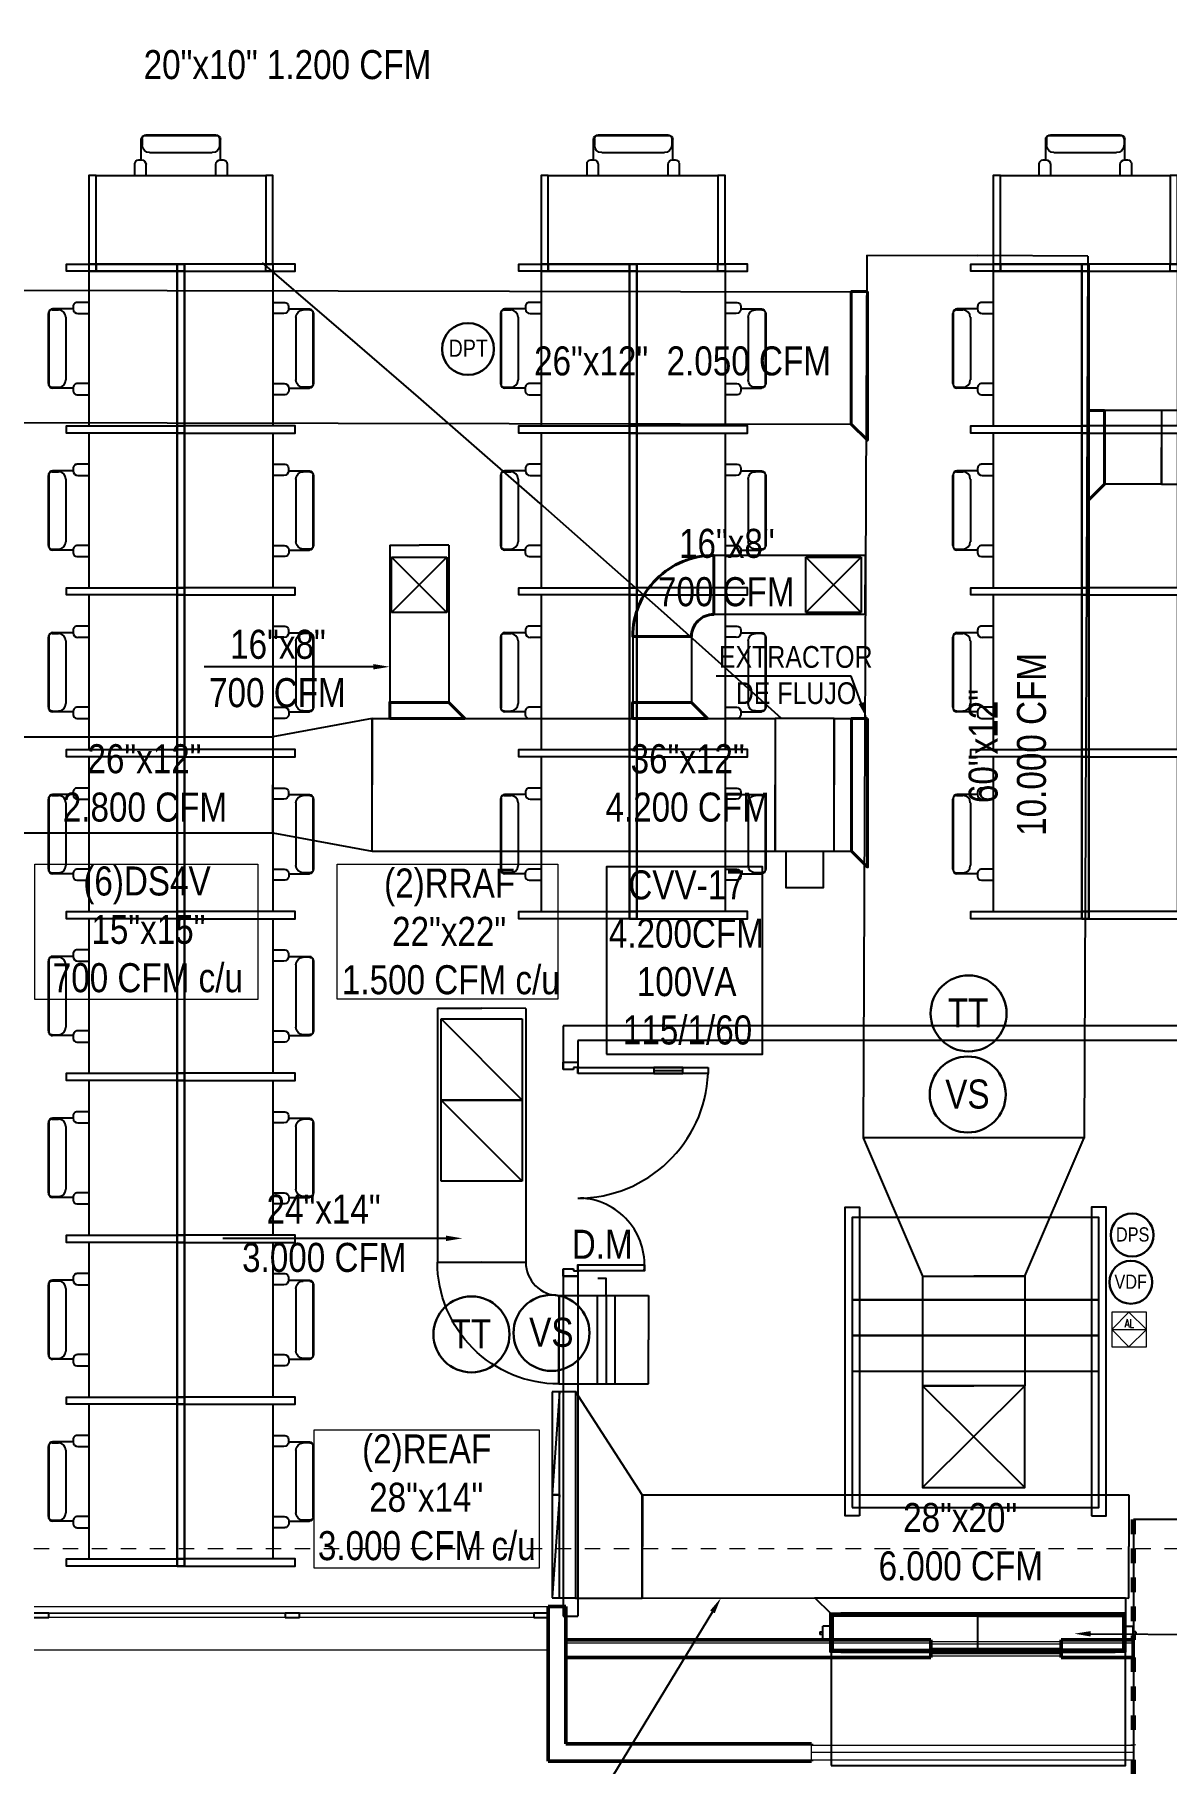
# Model space of a CAD drawing. Header units: inches. Extents: x -3 to 209, y -384 to 20.
# Drawn here: x 143.77 to 151.57, y -203.35 to -191.43 of the extents above; entities that cross this region are included whole.
import ezdxf
from ezdxf import colors
from ezdxf.entities.mleader import LeaderData, LeaderLine
from ezdxf.math import Vec2, Vec3

# ---------------------------------------------------------------- set-up
doc = ezdxf.new("R2010")
doc.units = ezdxf.units.IN
doc.header["$MEASUREMENT"] = 0
for name, pattern in [('Dash', [0.00635, 0.003175, -0.003175]), ('Dash_2_', [0.00635, 0.003175, -0.003175]), ('Grid Line', [0.022225, 0.0127, -0.003175, 0.003175, -0.003175]), ('Grid Line 1_2_', [0.022225, 0.0127, -0.003175, 0.003175, -0.003175]), ('Hidden', [7.1438, 4.7625, -2.3813]), ('HIDDEN2', [0.1875, 0.125, -0.0625])]:
    doc.linetypes.add(name, pattern=pattern)
for name, color, linetype in [('1-01 HVAC-01A -Equipos', 3, 'Continuous'), ('A-WALL', 253, 'Continuous'), ('BASE PLAN$0$FLOOR LAYOUT 14 Oct (x-ref)$0$20F-032408$0$XDOOR', 253, 'Continuous'), ('BASE PLAN$0$NBS-HEAVY', 253, 'Continuous'), ('BASE PLAN$0$NDS-DOORS', 253, 'Continuous'), ('BASE PLAN$0$WALL', 253, 'Continuous'), ('HVAC TEXTO CVV', 2, 'Continuous'), ('Hvac Textos', 7, 'Continuous'), ('HVAC-Accesorios', 1, 'Continuous'), ('HVAC-Equipos', 3, 'Continuous'), ('HVAC-Extraccion', 114, 'Continuous'), ('HVAC-Rejillas', 2, 'HIDDEN2'), ('HVAC-Retorno', 20, 'Continuous'), ('HVAC-Suministro', 170, 'Continuous'), ('I-WALL', 1, 'Continuous'), ('NFF-FURN', 253, 'Continuous')]:
    doc.layers.add(name, color=color, linetype=linetype)
for name, color, linetype, lineweight in [('1-controlAA', 4, 'Continuous', 5), ('A-AREA', 253, 'Dash', 70), ('A-GLAZ', 253, 'Continuous', 13), ('A-GLAZ-CURT', 253, 'Continuous', 9), ('A-GLAZ-CWMG', 253, 'Continuous', 9), ('BASE PLAN$0$A-ABOVE', 253, 'Continuous', 5), ('DET-INST', 3, 'Continuous', 5), ('HVAC -Textos Extraccion', 2, 'Continuous', 9), ('HVAC -Textos Rejillas', 2, 'Continuous', 9), ('HVAC -Textos Retorno', 2, 'Continuous', 9), ('HVAC -Textos Suministro', 7, 'Continuous', 9), ('HVAC Suministro', 5, 'Continuous', 40), ('HVAC-Textos Equipos', 2, 'Continuous', 9), ('S-COLS', 6, 'Continuous', 13), ('S-GRID', 253, 'Continuous', 9), ('TUBO HVAC', 1, 'Continuous', 30), ('TX-INST', 250, 'Continuous', 5)]:
    doc.layers.add(name, color=color, linetype=linetype, lineweight=lineweight)
doc.styles.add('Arial Narrow', font='ARIALN.TTF', dxfattribs={"height": 0.00295})
doc.styles.add('ROMANS', font='romans.shx', dxfattribs={"width": 0.8})
doc.styles.get("Standard").update_dxf_attribs({"font": 'arial.ttf'})

# ---------------------------------------------------------------- blocks, each defined once
blk = doc.blocks.new('ds')
at = {"linetype": 'ByBlock', "lineweight": -2}
for p, q in [((-0.0127, -0.0127), (0.0127, 0.0127)), ((-0.0127, 0.0127), (0.0127, -0.0127)), ((-0.0127, -0.0127), (-0.0127, 0.0127)), ((-0.0127, 0.0127), (0.0127, 0.0127)), ((0.0127, 0.0127), (0.0127, -0.0127)), ((0.0127, -0.0127), (-0.0127, -0.0127))]:
    blk.add_line(p, q, dxfattribs=at)
blk = doc.blocks.new('rr')
at = {"linetype": 'ByBlock', "lineweight": -2}
for p, q in [((-0.0127, -0.0127), (0.0127, 0.0127)), ((-0.0127, -0.0127), (-0.0127, 0.0127)), ((-0.0127, 0.0127), (0.0127, 0.0127)), ((0.0127, 0.0127), (0.0127, -0.0127)), ((0.0127, -0.0127), (-0.0127, -0.0127))]:
    blk.add_line(p, q, dxfattribs=at)
blk = doc.blocks.new('*U101')
blk.add_lwpolyline([(-0.208, -0.0566), (-0.208, 0), (0, 0), (0.0566, -0.0566), (-0.208, -0.0566)])
blk = doc.blocks.new('*U102')
blk.add_lwpolyline([(-0.468, -0.0566), (-0.468, 0), (0, 0), (0.0566, -0.0566), (-0.468, -0.0566)])
blk = doc.blocks.new('*U372')
blk.add_lwpolyline([(-0.468, -0.0566), (-0.468, 0), (0, 0), (0.0566, -0.0566), (-0.468, -0.0566)])
blk = doc.blocks.new('*U103')
blk.add_lwpolyline([(-0.26, -0.0566), (-0.26, 0), (0, 0), (0.0566, -0.0566), (-0.26, -0.0566)])
blk = doc.blocks.new('*U78')
blk.add_lwpolyline([(-1.0399, -0.0566), (-1.0399, 0), (0, 0), (0.0566, -0.0566), (-1.0399, -0.0566)])
blk = doc.blocks.new('*U80')
at = {"layer": 'HVAC-Accesorios', "flags": 128}
for points in [[(0, 0), (-0.119, 0), (-0.119, -0.057)], [(0, 0), (0.61, 0)]]:
    blk.add_lwpolyline(points, dxfattribs=at)
blk.add_lwpolyline([(0, 0.059), (0.61, 0.059), (0.61, -0.059), (0, -0.059)], close=True, dxfattribs=at)
blk = doc.blocks.new('Damper 36x34 - Damper 40x18-V18-1 - Mecánica')
for p, q in [((0, 0.25), (1, 0.25)), ((0, 0.241), (0, 0.25)), ((0, 0.009), (0, 0.241)), ((0, 0.241), (1, 0.241)), ((1, 0.25), (1, 0.241)), ((1, 0.241), (1, 0.009)), ((-0.07, 0.137), (-0.089, 0.137)), ((-0.089, 0.133), (-0.089, 0.137)), ((-0.089, 0.137), (-0.089, 0.137)), ((-0.089, 0.13), (-0.089, 0.133)), ((-0.089, 0.125), (-0.089, 0.13)), ((-0.089, 0.12), (-0.089, 0.125)), ((-0.089, 0.118), (-0.089, 0.12)), ((-0.07, 0.176), (-0.065, 0.176)), ((-0.07, 0.176), (-0.07, 0.078)), ((-0.065, 0.176), (0, 0.176)), ((-0.089, 0.117), (-0.089, 0.118)), ((-0.089, 0.117), (-0.07, 0.117)), ((-0.065, 0.078), (-0.07, 0.078)), ((0, 0.078), (-0.065, 0.078)), ((0, 0), (0, 0.009)), ((1, 0.009), (0, 0.009)), ((1, 0), (0, 0)), ((1, 0.009), (1, 0))]:
    blk.add_line(p, q)
blk = doc.blocks.new('soporte dampers - soporte dampers-960247-1 - Mecánica')
for p, q in [((-0.02, -0.26), (-0.02, 0.01)), ((-0.01, 0.01), (-0.02, 0.01)), ((-0.01, 0.01), (-0.01, -0.26)), ((-0.01, 0.01), (-0.01, -0.06)), ((0, 0.01), (-0.01, 0.01)), ((0.055, 0.01), (0, 0.01)), ((0, -0.06), (0, 0)), ((0, 0), (0.055, 0)), ((0.055, 0.01), (1.946, 0.01)), ((0.055, 0.01), (0.055, 0)), ((0.055, 0), (0.055, 0.01)), ((1.946, 0), (0.055, 0)), ((1.946, 0), (1.946, 0.01)), ((1.967, 0.01), (1.946, 0.01)), ((1.946, 0.01), (1.946, 0)), ((1.946, 0), (1.967, 0)), ((2.001, 0.01), (1.967, 0.01)), ((1.967, 0), (2.001, 0)), ((2.011, 0.01), (2.001, 0.01)), ((2.001, 0), (2.001, -0.06)), ((2.011, -0.19), (2.011, 0.01)), ((2.021, 0.01), (2.011, 0.01)), ((2.011, -0.06), (2.011, 0.01)), ((2.021, 0.01), (2.021, -0.26)), ((-0.01, -0.06), (0, -0.06)), ((2.001, -0.06), (2.011, -0.06)), ((0, -0.19), (-0.01, -0.19)), ((-0.01, -0.19), (-0.01, -0.26)), ((0, -0.25), (0, -0.19)), ((2.001, -0.25), (2.001, -0.19)), ((2.001, -0.19), (2.011, -0.19)), ((2.011, -0.19), (2.011, -0.26)), ((-0.02, -0.26), (-0.01, -0.26)), ((-0.01, -0.26), (0, -0.26)), ((0.055, -0.25), (0, -0.25)), ((0, -0.26), (0.055, -0.26)), ((0.055, -0.25), (1.946, -0.25)), ((0.055, -0.25), (0.055, -0.26)), ((0.055, -0.26), (0.055, -0.25)), ((1.946, -0.26), (0.055, -0.26)), ((1.946, -0.25), (1.946, -0.26)), ((1.946, -0.26), (1.946, -0.25)), ((1.946, -0.25), (2.001, -0.25)), ((2.001, -0.26), (1.946, -0.26)), ((2.011, -0.26), (2.001, -0.26)), ((2.021, -0.26), (2.011, -0.26))]:
    blk.add_line(p, q)
blk = doc.blocks.new('UPAQ-02')
at = {"layer": '1-01 HVAC-01A -Equipos'}
for points in [[(-74852.815, 50919.023), (-74851.115, 50919.023), (-74851.115, 50921.023), (-74852.815, 50921.023)], [(-74852.815, 50920.456), (-74851.115, 50920.456), (-74851.115, 50921.023), (-74852.815, 50921.023)], [(-74852.815, 50920.209), (-74851.115, 50920.209), (-74851.115, 50920.456), (-74852.815, 50920.456)], [(-74852.815, 50919.963), (-74851.115, 50919.963), (-74851.115, 50920.209), (-74852.815, 50920.209)], [(-74852.33, 50919.161), (-74851.625, 50919.161), (-74851.625, 50919.861), (-74852.33, 50919.861)]]:
    blk.add_lwpolyline(points, close=True, dxfattribs=at)
blk = doc.blocks.new('BASE PLAN$0$Z$W@#371D3AC1')
at = {"layer": 'BASE PLAN$0$A-ABOVE', "linetype": 'ByBlock', "lineweight": -2}
blk.add_line((375, 58), (175, 58), dxfattribs=at)
blk.add_lwpolyline([(375, 78), (175, 78), (175, 38), (375, 38)], close=True, dxfattribs=at)
at = {"layer": 'BASE PLAN$0$FLOOR LAYOUT 14 Oct (x-ref)$0$20F-032408$0$XDOOR', "linetype": 'ByBlock', "lineweight": -2}
for p, q in [((930, 1438), (890, 1438)), ((900, 1438), (900, 1476)), ((900, 1476), (1000, 1476)), ((930, 1426), (930, 1438)), ((1000, 1476), (1000, 1426)), ((1000, 1426), (930, 1426)), ((0, 38), (0, 78)), ((0, 78), (900, 78)), ((900, 38), (0, 38)), ((890, 38), (930, 38)), ((900, 78), (900, 38)), ((900, 0), (900, 38)), ((930, 38), (930, 50)), ((930, 50), (1000, 50)), ((1000, 50), (1000, 0)), ((1000, 0), (900, 0))]:
    blk.add_line(p, q, dxfattribs=at)
blk.add_lwpolyline([(439, 1398), (439, 1438), (900, 1438), (900, 1398)], close=True, dxfattribs=at)
for centre, radius, start, end in [((900, 1398), 461, 175.0176, 267.6819), ((900, 38), 900, 90, 177.4527)]:
    blk.add_arc(centre, radius, start, end, dxfattribs=at)
at = {"layer": 'BASE PLAN$0$WALL', "linetype": 'ByBlock', "lineweight": -2}
for p, q in [((1000, 1476), (900, 1476)), ((1000, 0), (900, 0))]:
    blk.add_line(p, q, dxfattribs=at)
blk = doc.blocks.new('tlws')
at = {"layer": 'NFF-FURN', "linetype": 'ByBlock', "lineweight": -2}
for p, q in [((-318, -610), (-318, -691)), ((-241, -686), (-241, -610)), ((241, -610), (241, -687)), ((318, -692), (318, -610)), ((-291, -718), (-273, -718)), ((-273, -718), (-273, -861)), ((-267, -864), (-267, -819)), ((-216, -768), (216, -768)), ((267, -864), (267, -819)), ((273, -719), (291, -719)), ((273, -719), (273, -861)), ((-248, -886), (248, -886)), ((-241, -890), (241, -890))]:
    blk.add_line(p, q, dxfattribs=at)
for points in [[(-585, 50), (-585, 0), (-635, 0), (-635, 50)], [(-585, 0), (-585, 50), (585, 50), (585, 0)], [(585, 0), (-585, 0), (-585, -610), (585, -610)], [(585, 50), (585, 0), (635, 0), (635, 50)]]:
    blk.add_lwpolyline(points, close=True, dxfattribs=at)
for points in [[(-585, 0), (-585, -610), (-635, -610), (-635, 0), (-585, 0)], [(635, 0), (635, -610), (585, -610), (585, 0), (635, 0)]]:
    blk.add_lwpolyline(points, dxfattribs=at)
for centre, radius, start, end in [((-291, -691), 26.9, 180, 270), ((-273, -686), 32.3, 270, 0), ((273, -687), 32.3, 180, 270), ((291, -692), 26.9, 270, 0), ((-216, -819), 50.8, 90, 180), ((216, -819), 50.8, 0, 90), ((-248, -861), 25.4, 180, 270), ((-241, -864), 25.4, 180, 270), ((241, -864), 25.4, 270, 0), ((248, -861), 25.4, 270, 0)]:
    blk.add_arc(centre, radius, start, end, dxfattribs=at)
blk = doc.blocks.new('nci')
at = {"layer": 'NFF-FURN', "linetype": 'ByBlock', "lineweight": -2}
for p, q in [((717, -265), (635, -265)), ((635, -342), (712, -342)), ((744, -310), (744, -292)), ((744, -310), (886, -310)), ((889, -316), (844, -316)), ((911, -831), (911, -335)), ((915, -824), (915, -342)), ((793, -799), (793, -367)), ((711, -824), (635, -824)), ((635, -901), (716, -901)), ((743, -874), (743, -856)), ((743, -856), (886, -856)), ((889, -850), (844, -850))]:
    blk.add_line(p, q, dxfattribs=at)
for points in [[(-25, -50), (25, -50), (25, 0), (-25, 0)], [(25, -1116), (-25, -1116), (-25, -50), (25, -50)], [(25, -50), (25, -1116), (635, -1116), (635, -50)], [(-25, -1116), (25, -1116), (25, -1166), (-25, -1166)]]:
    blk.add_lwpolyline(points, close=True, dxfattribs=at)
for points in [[(25, 0), (789, 0), (789, -50), (25, -50), (25, 0)], [(25, -1116), (789, -1116), (789, -1166), (25, -1166), (25, -1116)]]:
    blk.add_lwpolyline(points, dxfattribs=at)
for centre, radius, start, end in [((712, -310), 32.3, 270, 0), ((717, -292), 26.9, 0, 90), ((844, -367), 50.8, 90, 180), ((886, -335), 25.4, 0, 90), ((889, -342), 25.4, 0, 90), ((711, -856), 32.3, 0, 90), ((844, -799), 50.8, 180, 270), ((886, -831), 25.4, 270, 0), ((889, -824), 25.4, 270, 0), ((716, -874), 26.9, 270, 0)]:
    blk.add_arc(centre, radius, start, end, dxfattribs=at)

msp = doc.modelspace()

# ---------------------------------------------------------------- linework, layer by layer
at = {"layer": '1-controlAA', "flags": 128}
msp.add_lwpolyline([(151.435, -200.236), (151.196, -200.236), (151.196, -200.475), (151.435, -200.475)], close=True, dxfattribs=at)
at = {"layer": 'A-AREA', "linetype": 'Dash_2_'}
for p, q in [((151.345, -201.667), (151.345, -202.497)), ((151.345, -202.617), (151.345, -203.223)), ((151.345, -203.323), (151.345, -204.667))]:
    msp.add_line(p, q, dxfattribs=at)
at = {"layer": 'A-GLAZ', "lineweight": 9}
for p, q in [((149.948, -202.507), (150.848, -202.507)), ((150.848, -202.557), (149.948, -202.557)), ((149.948, -202.607), (150.848, -202.607)), ((149.125, -203.273), (149.125, -203.223)), ((149.125, -203.223), (151.345, -203.223)), ((151.345, -203.223), (151.345, -203.273)), ((149.125, -203.323), (149.125, -203.273)), ((151.345, -203.273), (149.125, -203.273)), ((149.125, -203.323), (151.345, -203.323)), ((151.345, -203.273), (151.345, -203.323))]:
    msp.add_line(p, q, dxfattribs=at)
at = {"layer": 'A-GLAZ', "lineweight": 18}
for p, q in [((150.848, -202.509), (149.948, -202.509)), ((149.948, -202.523), (150.848, -202.523)), ((150.848, -202.592), (149.948, -202.592)), ((149.948, -202.606), (150.848, -202.606))]:
    msp.add_line(p, q, dxfattribs=at)
at = {"layer": 'A-GLAZ-CURT', "lineweight": 18}
for p, q in [((145.494, -202.315), (143.865, -202.315)), ((143.865, -202.315), (143.865, -202.34)), ((143.865, -202.34), (145.494, -202.34)), ((145.494, -202.34), (145.494, -202.315)), ((147.21, -202.315), (145.594, -202.315)), ((145.594, -202.315), (145.594, -202.34)), ((145.594, -202.34), (147.21, -202.34)), ((147.21, -202.34), (147.21, -202.315))]:
    msp.add_line(p, q, dxfattribs=at)
at = {"layer": 'A-GLAZ-CWMG', "lineweight": 25}
for p, q in [((143.865, -202.312), (143.765, -202.312)), ((143.765, -202.342), (143.865, -202.342)), ((143.865, -202.342), (143.865, -202.312))]:
    msp.add_line(p, q, dxfattribs=at)
at = {"layer": 'A-GLAZ-CWMG'}
for p, q in [((145.494, -202.312), (143.865, -202.312)), ((145.494, -202.342), (143.865, -202.342)), ((147.21, -202.312), (145.594, -202.312)), ((147.21, -202.342), (145.594, -202.342))]:
    msp.add_line(p, q, dxfattribs=at)
at = {"layer": 'A-GLAZ-CWMG', "lineweight": 25, "extrusion": (0, 0, -1)}
for p, q in [((145.594, -202.312), (145.494, -202.312)), ((145.494, -202.312), (145.494, -202.342)), ((145.494, -202.342), (145.594, -202.342)), ((145.594, -202.342), (145.594, -202.312)), ((147.31, -202.312), (147.21, -202.312)), ((147.21, -202.312), (147.21, -202.342)), ((147.21, -202.342), (147.31, -202.342)), ((147.31, -202.342), (147.31, -202.312))]:
    msp.add_line(p, q, dxfattribs=at)
at = {"layer": 'A-WALL', "lineweight": 9}
for p, q in [((143.765, -202.267), (147.31, -202.267)), ((147.31, -202.567), (143.765, -202.567))]:
    msp.add_line(p, q, dxfattribs=at)
at = {"layer": 'A-WALL', "lineweight": 50}
for p, q in [((147.43, -202.267), (147.31, -202.267)), ((147.31, -202.267), (147.31, -203.213)), ((147.43, -203.213), (147.43, -202.267)), ((149.948, -202.497), (147.43, -202.497)), ((147.43, -202.497), (147.43, -202.617)), ((149.948, -202.617), (149.948, -202.497)), ((151.345, -202.497), (150.848, -202.497)), ((150.848, -202.497), (150.848, -202.617)), ((151.345, -202.617), (151.345, -202.497)), ((147.43, -202.617), (149.948, -202.617)), ((150.848, -202.617), (151.345, -202.617)), ((147.31, -203.213), (147.31, -203.333)), ((149.125, -203.213), (147.43, -203.213)), ((149.125, -203.223), (149.125, -203.213)), ((147.31, -203.333), (149.125, -203.333)), ((149.125, -203.333), (149.125, -203.323))]:
    msp.add_line(p, q, dxfattribs=at)
at = {"layer": 'A-WALL', "lineweight": 18}
for p, q in [((147.43, -202.517), (149.948, -202.517)), ((150.848, -202.517), (151.345, -202.517))]:
    msp.add_line(p, q, dxfattribs=at)
at = {"layer": 'BASE PLAN$0$NBS-HEAVY'}
for p, q in [((152.008, -198.263), (147.413, -198.263)), ((147.413, -198.263), (147.413, -198.563)), ((151.908, -198.363), (147.513, -198.363)), ((147.513, -198.363), (147.513, -198.591)), ((147.513, -199.911), (147.513, -202.183)), ((147.413, -202.083), (147.413, -202.333)), ((147.513, -202.183), (147.513, -202.333)), ((147.413, -202.333), (147.513, -202.333))]:
    msp.add_line(p, q, dxfattribs=at)
msp.add_lwpolyline([(147.413, -199.939), (147.413, -202.183)], dxfattribs=at)
at = {"layer": 'DET-INST'}
msp.add_line((151.196, -200.356), (151.435, -200.356), dxfattribs=at)
at = {"layer": 'DET-INST', "flags": 128}
msp.add_lwpolyline([(151.315, -200.236), (151.196, -200.356), (151.315, -200.475), (151.435, -200.356)], close=True, dxfattribs=at)
at = {"layer": 'HVAC -Textos Rejillas'}
for points in [[(147.376, -198.079), (145.853, -198.079), (145.853, -197.149), (147.376, -197.149)], [(147.248, -202.002), (145.695, -202.002), (145.695, -201.048), (147.248, -201.048)]]:
    msp.add_lwpolyline(points, close=True, dxfattribs=at)
at = {"layer": 'HVAC -Textos Suministro'}
msp.add_lwpolyline([(145.307, -198.081), (143.769, -198.081), (143.769, -197.147), (145.307, -197.147)], close=True, dxfattribs=at)
at = {"layer": 'HVAC Suministro'}
msp.add_lwpolyline([(148.298, -195.578), (147.892, -195.578, -0.414214), (148.451, -195.019), (148.451, -195.426, 0.414214)], format="xyb", close=True, dxfattribs=at)
at = {"layer": 'HVAC TEXTO CVV', "color": 1}
msp.add_lwpolyline([(147.711, -198.457), (148.787, -198.457), (148.787, -197.166), (147.711, -197.166)], close=True, dxfattribs=at)
at = {"layer": 'HVAC-Accesorios', "color": 1, "linetype": 'Hidden'}
msp.add_arc((26.82, -331.701), 182.439, 47.99031, 50.78922, dxfattribs=at)
at = {"layer": 'HVAC-Equipos'}
for points in [[(151.539, -194.02), (151.539, -194.528), (151.945, -194.528), (151.945, -194.02)], [(148.875, -196.143), (148.875, -197.058), (149.281, -197.058), (149.281, -196.143)], [(148.951, -197.058), (149.205, -197.058), (149.205, -197.312), (148.951, -197.312)]]:
    msp.add_lwpolyline(points, close=True, dxfattribs=at)
at = {"layer": 'HVAC-Extraccion'}
for p, q in [((147.96, -201.496), (147.96, -201.852)), ((147.96, -201.496), (151.315, -201.496)), ((151.315, -201.496), (151.314, -201.852)), ((147.96, -202.207), (147.96, -201.852)), ((151.314, -202.208), (151.314, -201.852)), ((147.96, -202.207), (151.314, -202.208))]:
    msp.add_line(p, q, dxfattribs=at)
for points in [[(147.498, -202.208), (147.388, -202.208), (147.388, -200.785), (147.498, -200.785)], [(147.498, -202.208), (147.958, -202.208), (147.957, -201.496), (147.498, -200.785)], [(149.26, -203.363), (151.292, -203.363), (151.292, -202.318), (149.26, -202.318)]]:
    msp.add_lwpolyline(points, close=True, dxfattribs=at)
at = {"layer": 'HVAC-Retorno'}
for p, q in [((146.546, -198.142), (146.545, -199.893)), ((146.546, -198.142), (146.851, -198.142)), ((147.155, -198.143), (146.851, -198.142)), ((147.155, -198.143), (147.155, -199.894)), ((146.545, -199.893), (146.85, -199.893)), ((147.155, -199.894), (146.85, -199.893)), ((147.384, -200.122), (147.383, -200.427)), ((147.384, -200.122), (148.002, -200.123)), ((148.002, -200.123), (148.002, -200.428)), ((147.383, -200.732), (147.383, -200.427)), ((148.001, -200.732), (148.002, -200.428)), ((147.383, -200.732), (148.001, -200.732))]:
    msp.add_line(p, q, dxfattribs=at)
msp.add_lwpolyline([(147.383, -200.122), (147.383, -200.732, -0.414214), (146.545, -199.893), (147.155, -199.893, 0.414214)], format="xyb", close=True, dxfattribs=at)
at = {"layer": 'HVAC-Suministro'}
for p, q in [((149.508, -192.949), (149.482, -199.031)), ((149.508, -192.949), (150.27, -192.952)), ((151.032, -192.955), (150.27, -192.952)), ((151.032, -192.955), (151.006, -199.038)), ((142.074, -193.187), (149.402, -193.201)), ((149.402, -193.201), (149.401, -193.658)), ((149.4, -194.115), (149.401, -193.658)), ((151.539, -194.02), (151.147, -194.02)), ((151.147, -194.02), (151.147, -194.274)), ((151.539, -194.02), (151.539, -194.274)), ((142.072, -194.101), (149.4, -194.115)), ((151.147, -194.528), (151.147, -194.274)), ((151.539, -194.528), (151.539, -194.274)), ((151.539, -194.528), (151.147, -194.528)), ((146.217, -194.948), (146.216, -196.033)), ((146.217, -194.948), (146.42, -194.948)), ((146.623, -194.948), (146.42, -194.948)), ((146.623, -194.948), (146.623, -196.033)), ((149.496, -195.02), (148.451, -195.019)), ((148.451, -195.019), (148.451, -195.222)), ((149.496, -195.02), (149.495, -195.223)), ((148.451, -195.426), (148.451, -195.222)), ((149.495, -195.426), (149.495, -195.223)), ((149.495, -195.426), (148.451, -195.426)), ((147.892, -195.578), (148.095, -195.578)), ((147.892, -195.578), (147.892, -196.033)), ((148.298, -195.578), (148.095, -195.578)), ((148.298, -195.578), (148.298, -196.033)), ((146.216, -196.033), (146.419, -196.033)), ((146.623, -196.033), (146.419, -196.033)), ((147.892, -196.033), (148.095, -196.033)), ((148.298, -196.033), (148.095, -196.033)), ((146.095, -196.144), (148.874, -196.143)), ((146.095, -196.144), (146.095, -196.602)), ((148.874, -196.143), (148.875, -196.6)), ((149.281, -196.143), (149.281, -196.6)), ((149.281, -196.143), (149.402, -196.143)), ((149.402, -196.143), (149.402, -196.6)), ((139.578, -196.271), (145.41, -196.27)), ((145.41, -196.27), (145.41, -196.6)), ((145.41, -196.931), (145.41, -196.6)), ((146.095, -197.059), (146.095, -196.602)), ((148.875, -197.058), (148.875, -196.6)), ((149.281, -197.058), (149.281, -196.6)), ((149.402, -197.058), (149.402, -196.6)), ((139.578, -196.932), (145.41, -196.931)), ((146.095, -197.059), (148.875, -197.058)), ((149.281, -197.058), (149.402, -197.058)), ((149.482, -199.031), (150.244, -199.035)), ((151.006, -199.038), (150.244, -199.035)), ((149.892, -199.989), (150.244, -199.989)), ((149.892, -199.989), (149.892, -200.746)), ((150.597, -199.989), (150.244, -199.989)), ((150.597, -199.989), (150.597, -200.746)), ((149.892, -200.746), (150.244, -200.746)), ((150.597, -200.746), (149.892, -201.446)), ((150.597, -201.446), (149.892, -200.746)), ((150.597, -200.746), (150.244, -200.746))]:
    msp.add_line(p, q, dxfattribs=at)
for points in [[(146.095, -196.144), (145.41, -196.27), (145.41, -196.931), (146.095, -197.059)], [(151.006, -199.035), (149.482, -199.035), (149.892, -199.989), (150.597, -199.989)], [(150.597, -200.746), (149.892, -200.746), (149.892, -201.446), (150.597, -201.446)]]:
    msp.add_lwpolyline(points, close=True, dxfattribs=at)
at = {"layer": 'I-WALL'}
for points in [[(149.457, -201.641), (149.357, -201.641), (149.357, -199.514), (149.457, -199.514)], [(151.057, -201.641), (151.157, -201.641), (151.157, -199.514), (151.057, -199.514)]]:
    msp.add_lwpolyline(points, close=True, dxfattribs=at)
at = {"layer": 'S-COLS', "lineweight": 25}
for p, q in [((152.046, -201.667), (151.346, -201.667)), ((151.346, -201.667), (151.346, -204.667))]:
    msp.add_line(p, q, dxfattribs=at)
at = {"layer": 'S-GRID', "linetype": 'Grid Line'}
for p, q in [((122.761, -201.867), (192.072, -201.867)), ((123.567, -201.867), (190.878, -201.867))]:
    msp.add_line(p, q, dxfattribs=at)
at = {"layer": 'S-GRID', "linetype": 'Grid Line 1_2_'}
msp.add_line((122.761, -201.867), (192.072, -201.867), dxfattribs=at)
msp.add_line((122.761, -201.867), (192.072, -201.867), dxfattribs=at)
at = {"layer": 'TUBO HVAC'}
for centre, radius in [((146.756, -193.596), 0.179), ((150.209, -198.177), 0.262), ((150.203, -198.736), 0.262), ((151.337, -199.705), 0.148), ((151.328, -200.031), 0.148), ((146.78, -200.39), 0.262), ((147.332, -200.38), 0.262)]:
    msp.add_circle(centre, radius, dxfattribs=at)

# ---------------------------------------------------------------- block references
at = {"layer": 'BASE PLAN$0$NDS-DOORS', "xscale": 0.0009999999999852297, "yscale": 0.0009999999999852297, "zscale": 0.0009999999999852297, "rotation": 180}
msp.add_blockref('BASE PLAN$0$Z$W@#371D3AC1', (148.413, -198.513), dxfattribs=at)
at = {"layer": 'HVAC Suministro', "yscale": 1.953866694221574, "zscale": 1.953866694221574}
for name, p, xscale, rotation in [('*U372', (149.4, -194.115), -1.953866694221574, 90.0000000168191), ('*U103', (151.147, -194.528), 1.953866694221574, 269.9999999831809), ('*U102', (149.402, -197.058), -1.953866694221574, 90.0000000168191)]:
    msp.add_blockref(name, p, dxfattribs=dict(at, xscale=xscale, rotation=rotation))
at = {"layer": 'HVAC Suministro', "xscale": 1.953866694221574, "yscale": 1.953866694221574, "zscale": 1.953866694221574}
for p in [(146.623, -196.033), (148.298, -196.033)]:
    msp.add_blockref('*U101', p, dxfattribs=at)
at = {"layer": 'HVAC-Accesorios', "xscale": -1, "rotation": 180}
for name, p in [('Damper 36x34 - Damper 40x18-V18-1 - Mecánica', (149.273, -202.323)), ('soporte dampers - soporte dampers-960247-1 - Mecánica', (149.273, -202.572))]:
    msp.add_blockref(name, p, dxfattribs=at)
at = {"layer": 'HVAC-Accesorios', "rotation": 180}
msp.add_blockref('Damper 36x34 - Damper 40x18-V18-1 - Mecánica', (151.273, -202.323), dxfattribs=at)
at = {"layer": 'HVAC-Equipos', "rotation": 270}
msp.add_blockref('*U80', (147.709, -200.123), dxfattribs=at)
at = {"layer": 'HVAC-Extraccion', "xscale": 1.953866694221574, "yscale": 1.953866694221574, "zscale": 1.953866694221574, "rotation": 179.9999999831808}
msp.add_blockref('*U78', (149.26, -202.318), dxfattribs=at)
at = {"layer": 'HVAC-Rejillas', "xscale": 15, "yscale": 15, "zscale": 12}
for p in [(146.419, -195.222), (149.278, -195.222)]:
    msp.add_blockref('ds', p, dxfattribs=at)
at = {"layer": 'HVAC-Rejillas', "zscale": 12}
for p, xscale, yscale, rotation in [((146.85, -198.495), 22, 22, 270), ((146.85, -199.054), 22, 22, 270), ((147.362, -201.141), -28, 2, 90), ((147.362, -201.852), -28, 2, 90)]:
    msp.add_blockref('rr', p, dxfattribs=dict(at, xscale=xscale, yscale=yscale, rotation=rotation))
at = {"layer": 'HVAC-Suministro'}
msp.add_blockref('UPAQ-02', (75002.222, -51120.607), dxfattribs=at)
at = {"layer": 'NFF-FURN', "yscale": 0.0009999999999852297, "zscale": 0.0009999999999852297, "rotation": 180}
for name, p, xscale in [('tlws', (144.776, -193.01), -0.0009999999999852297), ('tlws', (147.895, -193.01), -0.0009999999999852297), ('tlws', (151.014, -193.01), -0.0009999999999852297), ('nci', (144.776, -194.176), 0.0009999999999852297), ('nci', (144.776, -194.176), -0.0009999999999852297), ('nci', (147.895, -194.176), 0.0009999999999852297), ('nci', (147.895, -194.176), -0.0009999999999852297), ('nci', (151.014, -194.176), 0.0009999999999852297), ('nci', (151.014, -194.176), -0.0009999999999852297), ('nci', (144.776, -195.292), 0.0009999999999852297), ('nci', (144.776, -195.292), -0.0009999999999852297), ('nci', (147.895, -195.292), 0.0009999999999852297), ('nci', (147.895, -195.292), -0.0009999999999852297), ('nci', (151.014, -195.292), 0.0009999999999852297), ('nci', (151.014, -195.292), -0.0009999999999852297), ('nci', (144.776, -196.408), 0.0009999999999852297), ('nci', (144.776, -196.408), -0.0009999999999852297), ('nci', (147.895, -196.408), 0.0009999999999852297), ('nci', (147.895, -196.408), -0.0009999999999852297), ('nci', (151.014, -196.408), 0.0009999999999852297), ('nci', (151.014, -196.408), -0.0009999999999852297), ('nci', (144.776, -197.524), 0.0009999999999852297), ('nci', (144.776, -197.524), -0.0009999999999852297), ('nci', (147.895, -197.524), 0.0009999999999852297), ('nci', (147.895, -197.524), -0.0009999999999852297), ('nci', (151.014, -197.524), 0.0009999999999852297), ('nci', (151.014, -197.524), -0.0009999999999852297), ('nci', (144.776, -198.64), 0.0009999999999852297), ('nci', (144.776, -198.64), -0.0009999999999852297), ('nci', (144.776, -199.756), 0.0009999999999852297), ('nci', (144.776, -199.756), -0.0009999999999852297), ('nci', (144.776, -200.872), 0.0009999999999852297), ('nci', (144.776, -200.872), -0.0009999999999852297), ('nci', (144.776, -201.988), 0.0009999999999852297), ('nci', (144.776, -201.988), -0.0009999999999852297)]:
    msp.add_blockref(name, p, dxfattribs=dict(at, xscale=xscale))

# ---------------------------------------------------------------- texts
at = {"layer": 'HVAC -Textos Extraccion', "insert": (147.472, -199.669), "char_height": 0.2, "width": 0.48273, "attachment_point": 1, "style": 'Arial Narrow'}
msp.add_mtext('D.M', dxfattribs=at)
at = {"layer": 'HVAC -Textos Rejillas', "char_height": 0.2, "width": 1.6348, "attachment_point": 1, "style": 'Arial Narrow'}
for s, insert in [('\\pi0.37763;(2)RRAF\\P\\pi0.43255;22"x22"\\P\\pi0.086706;1.500 CFM c/u', (145.8, -197.178)), ('\\pi0.38391;(2)REAF\\P\\pi0.43255;28"x14"\\P\\pi0.078998;3.000 CFM c/u', (145.642, -201.08)), ('\\pi0.43255;28"x20"\\P\\pi0.26345;6.000 CFM ', (149.325, -201.553))]:
    msp.add_mtext(s, dxfattribs=dict(at, insert=insert))
at = {"layer": 'HVAC -Textos Retorno', "insert": (144.738, -199.426), "char_height": 0.2, "width": 2.02741, "attachment_point": 1, "style": 'Arial Narrow'}
msp.add_mtext('\\pi0.62885;24"x14" \\P\\pi0.46022;3.000 CFM', dxfattribs=at)
at = {"layer": 'HVAC -Textos Suministro', "char_height": 0.2, "attachment_point": 1, "style": 'Arial Narrow'}
for s, insert, width in [('20"x10" 1.200 CFM', (144.519, -191.535), 2.11884), ('26"x12"  2.050 CFM', (147.212, -193.578), 2.1695), ('\\pi0.70163;16"x8" \\P\\pi0.55647;700 CFM', (147.51, -194.836), 2.02741), ('\\pi0.70163;16"x8" \\P\\pi0.55647;700 CFM', (144.414, -195.532), 2.02741), ('\\pi0.20938;26"x12" \\P\\pi0.039392;2.800 CFM', (143.922, -196.321), 1.18847), ('\\pi0.21074;36"x12" \\P\\pi0.037483;4.200 CFM', (147.667, -196.321), 1.18847), ('\\pi0.38596;(6)DS4V\\P\\pi0.44162;15"x15"\\P\\pi0.17525;700 CFM c/u', (143.717, -197.164), 1.6348)]:
    msp.add_mtext(s, dxfattribs=dict(at, insert=insert, width=width))
at = {"layer": 'HVAC -Textos Suministro', "insert": (150.209, -197.046), "char_height": 0.2, "width": 1.40581, "attachment_point": 1, "rotation": 90, "style": 'Arial Narrow'}
msp.add_mtext('\\pi0.31893;60"x12" \\P\\pi0.093423;10.000 CFM', dxfattribs=at)
at = {"layer": 'HVAC TEXTO CVV', "color": 1, "attachment_point": 1, "style": 'Arial Narrow'}
for s, insert, char_height, width in [('\\pi0.35518;DPT', (146.267, -193.531), 0.11858, 0.96928), ('\\pi0.42729;CVV-17\\P\\pi0.2925;4.200CFM\\P\\pi0.48548;100VA\\P\\pi0.38937;115/1/60', (147.435, -197.191), 0.2, 1.6348), ('\\pi0.68241;TT', (149.383, -198.073), 0.2, 1.6348), ('\\pi0.67109;VS', (149.377, -198.633), 0.2, 1.6348), ('\\pi0.29227;DPS', (150.933, -199.652), 0.098, 0.80105), ('\\pi0.29103;VDF', (150.924, -199.978), 0.098, 0.80105), ('\\pi0.68241;TT', (145.954, -200.286), 0.2, 1.6348), ('\\pi0.67109;VS', (146.507, -200.276), 0.2, 1.6348)]:
    msp.add_mtext(s, dxfattribs=dict(at, insert=insert, char_height=char_height, width=width))
at = {"layer": 'HVAC-Textos Equipos', "insert": (148.372, -195.644), "char_height": 0.15, "attachment_point": 1, "style": 'Arial Narrow'}
msp.add_mtext_dynamic_manual_height_columns('\\pi0.11482;EXTRACTOR \\P\\pi0.23141;DE FLUJO', width=1.27319, gutter_width=2.044, heights=[0.557], dxfattribs=at)
at = {"layer": 'TX-INST', "color": 7, "insert": (151.318, -200.286), "char_height": 0.056, "width": 0.13388, "attachment_point": 2, "line_spacing_factor": 0.964689, "style": 'ROMANS'}
msp.add_mtext('AL', dxfattribs=at)

# ---------------------------------------------------------------- leaders
at = {"layer": 'HVAC -Textos Rejillas'}
ml = msp.add_multileader_mtext('Standard', dxfattribs=at)
ml.set_content('', color=256)
ml.set_leader_properties()
ml.build(insert=Vec2(0, 0))
ml.multileader.update_dxf_attribs({"dogleg_length": 0.36, "arrow_head_size": 0.113})
ctx = ml.context
ctx.base_point, ctx.char_height, ctx.arrow_head_size, ctx.landing_gap_size, ctx.plane_origin, ctx.plane_x_axis, ctx.plane_y_axis = Vec3(145.066, -199.728), 0.113, 0.113, 0.0564, Vec3(140.314, -200.215), Vec3(-1, 0), Vec3(0, -1)
notes = []
notes.append((ctx, [(1, (1, 1, 0), (146.221, -199.728), (-1, 0), 1.155, [(0, [(146.718, -199.728)], 0, [])])]))
ctx.mtext.insert, ctx.mtext.text_direction, ctx.mtext.rotation, ctx.mtext.flow_direction = Vec3(145.01, -199.785), Vec3(-1, 0), 3.141593, 5
ml = msp.add_multileader_mtext('Standard', dxfattribs=at)
ml.set_content('', color=256)
ml.set_leader_properties()
ml.build(insert=Vec2(0, 0))
ml.multileader.update_dxf_attribs({"dogleg_length": 0.36, "arrow_head_size": 0.113})
ctx = ml.context
ctx.base_point, ctx.char_height, ctx.arrow_head_size, ctx.landing_gap_size, ctx.plane_origin, ctx.plane_x_axis, ctx.plane_y_axis = Vec3(146.465, -203.654), 0.113, 0.113, 0.0564, Vec3(142.594, -203.137), Vec3(-1, 0), Vec3(0, -1)
notes.append((ctx, [(1, (1, 1, 0), (147.62, -203.654), (-1, 0), 1.155, [(0, [(148.501, -202.207)], 0, [])])]))
ctx.mtext.insert, ctx.mtext.text_direction, ctx.mtext.rotation, ctx.mtext.flow_direction = Vec3(146.409, -203.711), Vec3(-1, 0), 3.141593, 5
at = {"layer": 'HVAC -Textos Suministro'}
ml = msp.add_multileader_mtext('Standard', dxfattribs=at)
ml.set_content('', color=256)
ml.set_leader_properties()
ml.build(insert=Vec2(0, 0))
ml.multileader.update_dxf_attribs({"dogleg_length": 0.36, "arrow_head_size": 0.113})
ctx = ml.context
ctx.base_point, ctx.char_height, ctx.arrow_head_size, ctx.landing_gap_size, ctx.plane_origin, ctx.plane_x_axis, ctx.plane_y_axis = Vec3(144.936, -195.787), 0.113, 0.113, 0.0564, Vec3(140.64, -195.289), Vec3(-1, 0), Vec3(0, -1)
notes.append((ctx, [(1, (1, 1, 0), (145.15, -195.787), (-1, 0), 0.214, [(0, [(146.216, -195.787)], 0, [])])]))
ctx.mtext.insert, ctx.mtext.text_direction, ctx.mtext.rotation, ctx.mtext.flow_direction = Vec3(144.88, -195.844), Vec3(-1, 0), 3.141593, 5
at = {"layer": 'Hvac Textos'}
ml = msp.add_multileader_mtext('Standard', dxfattribs=at)
ml.set_content('', color=256)
ml.set_leader_properties()
ml.build(insert=Vec2(0, 0))
ml.multileader.update_dxf_attribs({"dogleg_length": 0.36, "arrow_head_size": 0.113})
ctx = ml.context
ctx.base_point, ctx.char_height, ctx.arrow_head_size, ctx.landing_gap_size, ctx.plane_origin, ctx.plane_x_axis, ctx.plane_y_axis = Vec3(154.667, -202.461), 0.113, 0.113, 0.0564, Vec3(156.797, -202.948), Vec3(-1, 0), Vec3(0, -1)
ctx.text_align_type = 2
notes.append((ctx, [(1, (1, 1, 0), (151.98, -202.461), (1, 0), 2.574, [(0, [(150.938, -202.454)], 0, [])])]))
ctx.mtext.insert, ctx.mtext.text_direction, ctx.mtext.rotation, ctx.mtext.alignment, ctx.mtext.flow_direction = Vec3(154.61, -202.517), Vec3(-1, 0), 3.141593, 3, 5
at = {"layer": 'HVAC-Textos Equipos'}
ml = msp.add_multileader_mtext('Standard', dxfattribs=at)
ml.set_content('', color=256)
ml.set_leader_properties()
ml.build(insert=Vec2(0, 0))
ml.multileader.update_dxf_attribs({"dogleg_length": 0.36, "arrow_head_size": 0.113})
ctx = ml.context
ctx.base_point, ctx.char_height, ctx.arrow_head_size, ctx.landing_gap_size, ctx.plane_origin, ctx.plane_x_axis, ctx.plane_y_axis = Vec3(148.467, -195.851), 0.113, 0.113, 0.0564, Vec3(144.89, -195.353), Vec3(-1, 0), Vec3(0, -1)
notes.append((ctx, [(1, (1, 1, 0), (149.4, -195.851), (-1, 0), 0.933, [(0, [(149.507, -196.143)], 0, [])])]))
ctx.mtext.insert, ctx.mtext.text_direction, ctx.mtext.rotation, ctx.mtext.flow_direction = Vec3(148.411, -195.908), Vec3(-1, 0), 3.141593, 5
for ctx, leaders in notes:
    for number, flags, end, landing, length, lines in leaders:
        leader = LeaderData()
        leader.index, (leader.has_last_leader_line, leader.has_dogleg_vector, leader.attachment_direction) = number, flags
        leader.last_leader_point, leader.dogleg_vector, leader.dogleg_length = Vec3(end), Vec3(landing), length
        for number, points, colour, breaks in lines:
            line = LeaderLine()
            line.index, line.vertices, line.color, line.breaks = number, Vec3.list(points), colors.encode_raw_color(colour), breaks
            leader.lines.append(line)
        ctx.leaders.append(leader)

doc.saveas('drawing.dxf')
